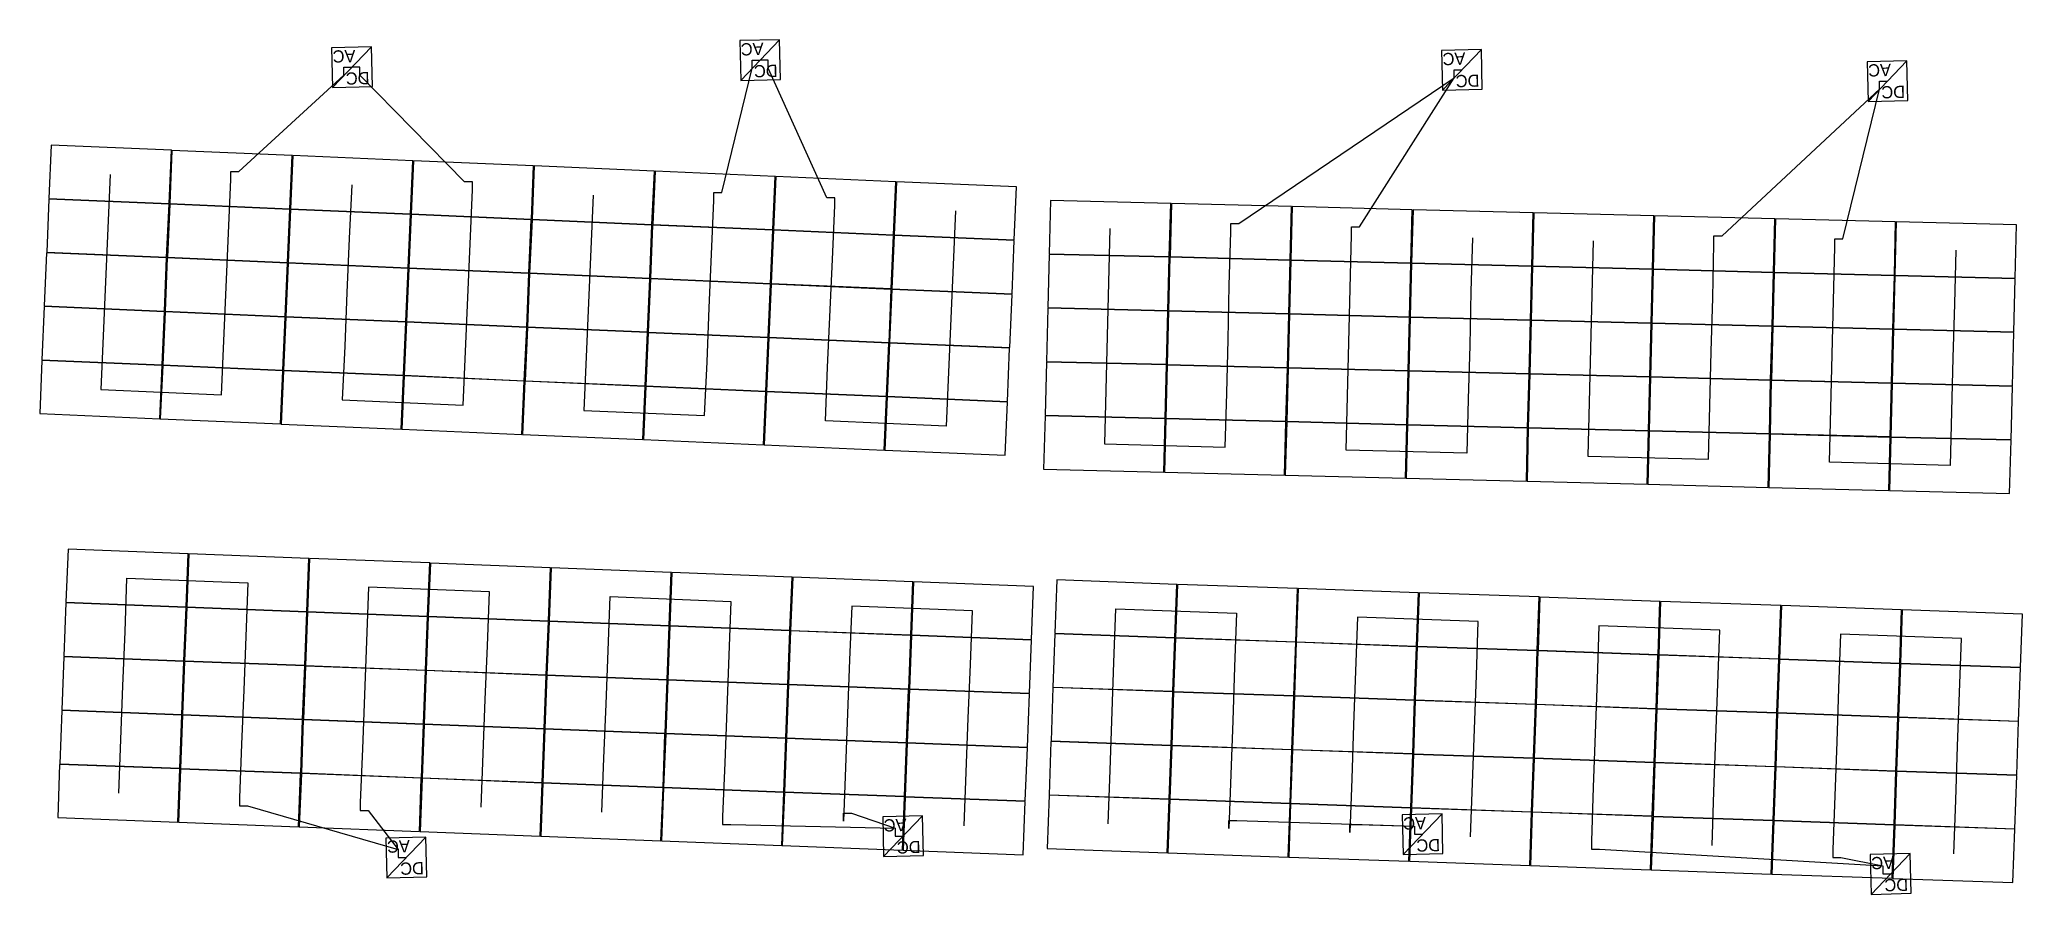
# Model space of a CAD drawing. Header units: feet. Extents: x -703 to -581, y 84 to 137.
import ezdxf

# ---------------------------------------------------------------- set-up
doc = ezdxf.new("R2010")
doc.units = ezdxf.units.FT
for name, color, linetype in [('Connections', 7, 'CONTINUOUS'), ('Inverters', 7, 'CONTINUOUS'), ('Modules', 7, 'CONTINUOUS'), ('Strings', 7, 'CONTINUOUS')]:
    doc.layers.add(name, color=color, linetype=linetype)

msp = doc.modelspace()

# ---------------------------------------------------------------- linework, layer by layer
at = {"layer": 'Connections', "color": 91}
for p, q in [((-691.05, 128.99), (-684.56, 134.95)), ((-684.56, 134.95), (-684.56, 135.44)), ((-684.56, 135.44), (-684.06, 135.44)), ((-683.57, 135.44), (-684.06, 135.44)), ((-683.57, 134.95), (-683.57, 135.44)), ((-677.11, 128.35), (-683.57, 134.95)), ((-661.21, 127.7), (-659.34, 135.39)), ((-659.34, 135.39), (-659.34, 135.88)), ((-659.34, 135.88), (-658.85, 135.88)), ((-658.36, 135.88), (-658.85, 135.88)), ((-658.36, 135.39), (-658.36, 135.88)), ((-654.74, 127.38), (-658.36, 135.39)), ((-629.29, 125.78), (-615.99, 134.79)), ((-621.83, 125.59), (-615.99, 134.79)), ((-615.99, 134.79), (-615.99, 135.28)), ((-615.99, 135.28), (-615.5, 135.28)), ((-615.99, 134.79), (-615.99, 135.28)), ((-615.99, 135.28), (-615.5, 135.28)), ((-599.43, 125.02), (-589.7, 134.09)), ((-591.97, 124.83), (-589.7, 134.09)), ((-589.7, 134.09), (-589.7, 134.58)), ((-589.7, 134.58), (-589.21, 134.58)), ((-589.7, 134.09), (-589.7, 134.58)), ((-589.7, 134.58), (-589.21, 134.58)), ((-691.54, 128.5), (-691.54, 128.99)), ((-691.54, 128.99), (-691.05, 128.99)), ((-676.62, 128.35), (-677.11, 128.35)), ((-676.62, 127.86), (-676.62, 128.35)), ((-661.7, 127.21), (-661.7, 127.7)), ((-661.7, 127.7), (-661.21, 127.7)), ((-654.24, 127.38), (-654.74, 127.38)), ((-654.24, 126.89), (-654.24, 127.38)), ((-629.78, 125.28), (-629.78, 125.78)), ((-629.78, 125.78), (-629.29, 125.78)), ((-622.32, 125.09), (-622.32, 125.59)), ((-622.32, 125.59), (-621.83, 125.59)), ((-599.93, 124.53), (-599.93, 125.02)), ((-599.93, 125.02), (-599.43, 125.02)), ((-592.46, 124.34), (-592.46, 124.83)), ((-592.46, 124.83), (-591.97, 124.83)), ((-691.01, 90.31), (-691.01, 89.82)), ((-691.01, 89.82), (-690.52, 89.82)), ((-690.52, 89.82), (-681.2, 87.13)), ((-683.55, 90.02), (-683.55, 89.53)), ((-683.55, 89.53), (-683.06, 89.53)), ((-683.06, 89.53), (-681.2, 87.13)), ((-661.17, 89.16), (-661.17, 88.66)), ((-661.17, 88.66), (-660.67, 88.66)), ((-660.67, 88.66), (-650.51, 88.44)), ((-653.71, 88.87), (-653.71, 89.36)), ((-653.71, 89.36), (-653.21, 89.36)), ((-653.21, 89.36), (-650.51, 88.44)), ((-650.51, 88.44), (-650.51, 87.95)), ((-650.51, 88.44), (-650.51, 87.95)), ((-629.89, 88.43), (-629.89, 88.92)), ((-629.89, 88.92), (-629.4, 88.92)), ((-629.4, 88.92), (-618.42, 88.56)), ((-622.43, 88.17), (-622.43, 88.66)), ((-622.43, 88.66), (-621.94, 88.66)), ((-621.94, 88.66), (-618.42, 88.56)), ((-618.42, 88.56), (-618.42, 88.07)), ((-618.42, 88.56), (-618.42, 88.07)), ((-681.2, 87.13), (-681.2, 86.63)), ((-681.2, 87.13), (-681.2, 86.63)), ((-650.51, 87.95), (-650.02, 87.95)), ((-650.51, 87.95), (-650.02, 87.95)), ((-618.42, 88.07), (-617.93, 88.07)), ((-618.42, 88.07), (-617.93, 88.07)), ((-607.5, 87.64), (-607.5, 87.15)), ((-607.5, 87.15), (-607.01, 87.15)), ((-607.01, 87.15), (-589.51, 86.11)), ((-592.58, 87.12), (-592.58, 86.63)), ((-681.2, 86.63), (-680.7, 86.63)), ((-681.2, 86.63), (-680.7, 86.63)), ((-592.58, 86.63), (-592.09, 86.63)), ((-592.09, 86.63), (-589.51, 86.11)), ((-589.51, 86.11), (-589.51, 85.62)), ((-589.51, 86.11), (-589.51, 85.62)), ((-589.51, 85.62), (-589.02, 85.62)), ((-589.51, 85.62), (-589.02, 85.62))]:
    msp.add_line(p, q, dxfattribs=at)
at = {"layer": 'Inverters'}
for p, q in [((-682.86, 136.7), (-685.32, 136.64)), ((-685.32, 136.64), (-685.26, 134.18)), ((-682.86, 136.7), (-685.26, 134.18)), ((-682.8, 134.24), (-682.86, 136.7)), ((-657.65, 137.14), (-660.11, 137.08)), ((-660.11, 137.08), (-660.05, 134.62)), ((-657.65, 137.14), (-660.05, 134.62)), ((-657.59, 134.68), (-657.65, 137.14)), ((-614.3, 136.54), (-616.76, 136.48)), ((-616.76, 136.48), (-616.7, 134.02)), ((-614.3, 136.54), (-616.7, 134.02)), ((-614.24, 134.08), (-614.3, 136.54)), ((-588.01, 135.84), (-590.47, 135.78)), ((-590.47, 135.78), (-590.41, 133.32)), ((-588.01, 135.84), (-590.41, 133.32)), ((-587.95, 133.38), (-588.01, 135.84)), ((-685.26, 134.18), (-682.8, 134.24)), ((-660.05, 134.62), (-657.59, 134.68)), ((-616.7, 134.02), (-614.24, 134.08)), ((-590.41, 133.32), (-587.95, 133.38)), ((-648.82, 89.21), (-651.28, 89.15)), ((-651.28, 89.15), (-651.22, 86.69)), ((-648.82, 89.21), (-651.22, 86.69)), ((-648.76, 86.75), (-648.82, 89.21)), ((-616.73, 89.33), (-619.19, 89.27)), ((-619.19, 89.27), (-619.13, 86.81)), ((-616.73, 89.33), (-619.13, 86.81)), ((-616.67, 86.87), (-616.73, 89.33)), ((-679.51, 87.89), (-681.97, 87.83)), ((-681.97, 87.83), (-681.9, 85.37)), ((-679.51, 87.89), (-681.9, 85.37)), ((-679.44, 85.43), (-679.51, 87.89)), ((-651.22, 86.69), (-648.76, 86.75)), ((-619.13, 86.81), (-616.67, 86.87)), ((-587.82, 86.88), (-590.28, 86.81)), ((-590.28, 86.81), (-590.22, 84.35)), ((-587.82, 86.88), (-590.22, 84.35)), ((-587.76, 84.42), (-587.82, 86.88)), ((-681.9, 85.37), (-679.44, 85.43)), ((-590.22, 84.35), (-587.76, 84.42))]:
    msp.add_line(p, q, dxfattribs=at)
at = {"layer": 'Modules', "color": 254}
for p, q in [((-702.64, 130.63), (-702.78, 127.34)), ((-695.22, 130.31), (-702.64, 130.63)), ((-695.36, 127.02), (-695.22, 130.31)), ((-695.18, 130.3), (-695.32, 127.02)), ((-687.76, 129.98), (-695.18, 130.3)), ((-687.9, 126.7), (-687.76, 129.98)), ((-687.72, 129.98), (-687.86, 126.7)), ((-680.3, 129.66), (-687.72, 129.98)), ((-680.44, 126.38), (-680.3, 129.66)), ((-680.26, 129.66), (-680.4, 126.38)), ((-672.84, 129.34), (-680.26, 129.66)), ((-672.98, 126.06), (-672.84, 129.34)), ((-672.8, 129.34), (-672.94, 126.05)), ((-665.38, 129.02), (-672.8, 129.34)), ((-665.53, 125.73), (-665.38, 129.02)), ((-665.34, 129.01), (-665.48, 125.73)), ((-657.92, 128.69), (-665.34, 129.01)), ((-658.07, 125.41), (-657.92, 128.69)), ((-657.88, 128.69), (-658.02, 125.41)), ((-650.47, 128.37), (-657.88, 128.69)), ((-650.61, 125.09), (-650.47, 128.37)), ((-650.42, 128.37), (-650.57, 125.09)), ((-643.01, 128.05), (-650.42, 128.37)), ((-643.15, 124.77), (-643.01, 128.05)), ((-702.78, 127.3), (-702.92, 124.02)), ((-702.78, 127.34), (-695.36, 127.02)), ((-695.36, 126.98), (-702.78, 127.3)), ((-695.51, 123.7), (-695.36, 126.98)), ((-695.32, 126.98), (-695.46, 123.7)), ((-695.32, 127.02), (-687.9, 126.7)), ((-687.9, 126.66), (-695.32, 126.98)), ((-688.05, 123.38), (-687.9, 126.66)), ((-687.86, 126.66), (-688.01, 123.37)), ((-687.86, 126.7), (-680.44, 126.38)), ((-680.45, 126.34), (-687.86, 126.66)), ((-680.59, 123.05), (-680.45, 126.34)), ((-680.4, 126.34), (-680.55, 123.05)), ((-680.4, 126.38), (-672.98, 126.06)), ((-672.99, 126.01), (-680.4, 126.34)), ((-640.92, 127.21), (-641, 123.92)), ((-633.49, 127.02), (-640.92, 127.21)), ((-633.58, 123.74), (-633.49, 127.02)), ((-633.45, 127.02), (-633.53, 123.74)), ((-626.03, 126.83), (-633.45, 127.02)), ((-626.11, 123.55), (-626.03, 126.83)), ((-625.99, 126.83), (-626.07, 123.55)), ((-618.57, 126.64), (-625.99, 126.83)), ((-618.65, 123.36), (-618.57, 126.64)), ((-618.52, 126.64), (-618.61, 123.36)), ((-611.1, 126.45), (-618.52, 126.64)), ((-611.18, 123.17), (-611.1, 126.45)), ((-611.06, 126.45), (-611.14, 123.17)), ((-603.64, 126.27), (-611.06, 126.45)), ((-603.72, 122.98), (-603.64, 126.27)), ((-603.6, 126.26), (-603.68, 122.98)), ((-596.17, 126.08), (-603.6, 126.26)), ((-673.13, 122.73), (-672.99, 126.01)), ((-672.94, 126.01), (-673.09, 122.73)), ((-672.94, 126.05), (-665.53, 125.73)), ((-665.53, 125.69), (-672.94, 126.01)), ((-665.67, 122.41), (-665.53, 125.69)), ((-665.49, 125.69), (-665.63, 122.41)), ((-658.07, 125.37), (-665.49, 125.69)), ((-665.48, 125.73), (-658.07, 125.41)), ((-658.21, 122.09), (-658.07, 125.37)), ((-658.03, 125.37), (-658.17, 122.09)), ((-650.61, 125.05), (-658.03, 125.37)), ((-658.02, 125.41), (-650.61, 125.09)), ((-650.75, 121.77), (-650.61, 125.05)), ((-650.57, 125.05), (-650.71, 121.76)), ((-650.57, 125.09), (-643.15, 124.77)), ((-643.15, 124.73), (-650.57, 125.05)), ((-596.26, 122.79), (-596.17, 126.08)), ((-596.13, 126.07), (-596.22, 122.79)), ((-588.71, 125.89), (-596.13, 126.07)), ((-588.79, 122.6), (-588.71, 125.89)), ((-588.67, 125.89), (-588.75, 122.6)), ((-581.25, 125.7), (-588.67, 125.89)), ((-581.33, 122.41), (-581.25, 125.7)), ((-702.93, 123.98), (-703.07, 120.7)), ((-695.51, 123.66), (-702.93, 123.98)), ((-702.92, 124.02), (-695.51, 123.7)), ((-695.46, 123.7), (-688.05, 123.38)), ((-643.29, 121.44), (-643.15, 124.73)), ((-641, 123.88), (-641.08, 120.6)), ((-641, 123.92), (-633.58, 123.74)), ((-633.58, 123.7), (-641, 123.88)), ((-633.66, 120.41), (-633.58, 123.7)), ((-633.53, 123.74), (-626.11, 123.55)), ((-695.65, 120.37), (-695.51, 123.66)), ((-695.47, 123.66), (-695.61, 120.37)), ((-688.05, 123.34), (-695.47, 123.66)), ((-688.19, 120.05), (-688.05, 123.34)), ((-688.01, 123.33), (-688.15, 120.05)), ((-688.01, 123.37), (-680.59, 123.05)), ((-680.59, 123.01), (-688.01, 123.33)), ((-680.73, 119.73), (-680.59, 123.01)), ((-680.55, 123.01), (-680.69, 119.73)), ((-680.55, 123.05), (-673.13, 122.73)), ((-673.13, 122.69), (-680.55, 123.01)), ((-673.27, 119.41), (-673.13, 122.69)), ((-673.09, 122.69), (-673.23, 119.41)), ((-673.09, 122.73), (-665.67, 122.41)), ((-665.67, 122.37), (-673.09, 122.69)), ((-633.54, 123.7), (-633.62, 120.41)), ((-626.11, 123.51), (-633.54, 123.7)), ((-626.2, 120.22), (-626.11, 123.51)), ((-626.07, 123.51), (-626.16, 120.22)), ((-626.07, 123.55), (-618.65, 123.36)), ((-618.65, 123.32), (-626.07, 123.51)), ((-618.73, 120.03), (-618.65, 123.32)), ((-618.61, 123.32), (-618.69, 120.03)), ((-618.61, 123.36), (-611.18, 123.17)), ((-611.19, 123.13), (-618.61, 123.32)), ((-611.27, 119.84), (-611.19, 123.13)), ((-611.14, 123.13), (-611.23, 119.84)), ((-611.14, 123.17), (-603.72, 122.98)), ((-603.72, 122.94), (-611.14, 123.13)), ((-603.81, 119.65), (-603.72, 122.94)), ((-603.68, 122.94), (-603.76, 119.65)), ((-603.68, 122.98), (-596.26, 122.79)), ((-596.26, 122.75), (-603.68, 122.94)), ((-596.34, 119.47), (-596.26, 122.75)), ((-596.22, 122.75), (-596.3, 119.46)), ((-596.22, 122.79), (-588.79, 122.6)), ((-588.79, 122.56), (-596.22, 122.75)), ((-588.88, 119.28), (-588.79, 122.56)), ((-588.75, 122.56), (-588.84, 119.28)), ((-588.75, 122.6), (-581.33, 122.41)), ((-581.33, 122.37), (-588.75, 122.56)), ((-665.81, 119.09), (-665.67, 122.37)), ((-665.63, 122.37), (-665.77, 119.08)), ((-665.63, 122.41), (-658.21, 122.09)), ((-658.21, 122.05), (-665.63, 122.37)), ((-658.35, 118.76), (-658.21, 122.05)), ((-658.17, 122.05), (-658.31, 118.76)), ((-658.17, 122.09), (-650.75, 121.77)), ((-650.75, 121.72), (-658.17, 122.05)), ((-650.89, 118.44), (-650.75, 121.72)), ((-650.71, 121.72), (-650.85, 118.44)), ((-650.71, 121.76), (-643.29, 121.44)), ((-643.29, 121.4), (-650.71, 121.72)), ((-643.43, 118.12), (-643.29, 121.4)), ((-581.41, 119.09), (-581.33, 122.37)), ((-703.07, 120.66), (-703.21, 117.37)), ((-703.07, 120.7), (-695.65, 120.37)), ((-695.65, 120.33), (-703.07, 120.66)), ((-695.79, 117.05), (-695.65, 120.33)), ((-695.61, 120.33), (-695.75, 117.05)), ((-695.61, 120.37), (-688.19, 120.05)), ((-688.19, 120.01), (-695.61, 120.33)), ((-688.15, 120.05), (-680.73, 119.73)), ((-641.08, 120.56), (-641.17, 117.27)), ((-641.08, 120.6), (-633.66, 120.41)), ((-633.66, 120.37), (-641.08, 120.56)), ((-633.74, 117.09), (-633.66, 120.37)), ((-633.62, 120.37), (-633.7, 117.08)), ((-633.62, 120.41), (-626.2, 120.22)), ((-626.2, 120.18), (-633.62, 120.37)), ((-626.28, 116.9), (-626.2, 120.18)), ((-626.16, 120.18), (-626.24, 116.9)), ((-626.16, 120.22), (-618.73, 120.03)), ((-618.73, 119.99), (-626.16, 120.18)), ((-618.69, 120.03), (-611.27, 119.84)), ((-688.33, 116.73), (-688.19, 120.01)), ((-688.15, 120.01), (-688.29, 116.73)), ((-680.73, 119.69), (-688.15, 120.01)), ((-680.87, 116.41), (-680.73, 119.69)), ((-680.69, 119.69), (-680.83, 116.41)), ((-680.69, 119.73), (-673.27, 119.41)), ((-673.27, 119.37), (-680.69, 119.69)), ((-673.42, 116.08), (-673.27, 119.37)), ((-673.23, 119.37), (-673.37, 116.08)), ((-673.23, 119.41), (-665.81, 119.09)), ((-665.81, 119.05), (-673.23, 119.37)), ((-665.96, 115.76), (-665.81, 119.05)), ((-665.77, 119.04), (-665.91, 115.76)), ((-665.77, 119.08), (-658.35, 118.76)), ((-658.36, 118.72), (-665.77, 119.04)), ((-618.82, 116.71), (-618.73, 119.99)), ((-618.69, 119.99), (-618.78, 116.71)), ((-611.27, 119.8), (-618.69, 119.99)), ((-611.35, 116.52), (-611.27, 119.8)), ((-611.23, 119.8), (-611.31, 116.52)), ((-611.23, 119.84), (-603.81, 119.65)), ((-603.81, 119.61), (-611.23, 119.8)), ((-603.89, 116.33), (-603.81, 119.61)), ((-603.76, 119.61), (-603.85, 116.33)), ((-603.76, 119.65), (-596.34, 119.47)), ((-596.34, 119.43), (-603.76, 119.61)), ((-596.43, 116.14), (-596.34, 119.43)), ((-596.3, 119.42), (-596.38, 116.14)), ((-596.3, 119.46), (-588.88, 119.28)), ((-588.88, 119.24), (-596.3, 119.42)), ((-588.96, 115.95), (-588.88, 119.24)), ((-588.84, 119.23), (-588.92, 115.95)), ((-588.84, 119.28), (-581.41, 119.09)), ((-581.41, 119.05), (-588.84, 119.23)), ((-581.5, 115.76), (-581.41, 119.05)), ((-658.5, 115.44), (-658.36, 118.72)), ((-658.31, 118.72), (-658.46, 115.44)), ((-658.31, 118.76), (-650.89, 118.44)), ((-650.9, 118.4), (-658.31, 118.72)), ((-651.04, 115.12), (-650.9, 118.4)), ((-650.85, 118.4), (-651, 115.12)), ((-650.85, 118.44), (-643.43, 118.12)), ((-643.44, 118.08), (-650.85, 118.4)), ((-643.58, 114.8), (-643.44, 118.08)), ((-703.21, 117.33), (-703.35, 114.05)), ((-703.21, 117.37), (-695.79, 117.05)), ((-695.79, 117.01), (-703.21, 117.33)), ((-695.94, 113.73), (-695.79, 117.01)), ((-695.75, 117.01), (-695.9, 113.73)), ((-695.75, 117.05), (-688.33, 116.73)), ((-688.34, 116.69), (-695.75, 117.01)), ((-688.48, 113.41), (-688.34, 116.69)), ((-688.29, 116.69), (-688.44, 113.4)), ((-688.29, 116.73), (-680.87, 116.41)), ((-680.88, 116.37), (-688.29, 116.69)), ((-681.02, 113.08), (-680.88, 116.37)), ((-680.83, 116.37), (-680.98, 113.08)), ((-680.83, 116.41), (-673.42, 116.08)), ((-673.42, 116.04), (-680.83, 116.37)), ((-641.17, 117.23), (-641.25, 113.95)), ((-641.17, 117.27), (-633.74, 117.09)), ((-633.75, 117.05), (-641.17, 117.23)), ((-633.83, 113.76), (-633.75, 117.05)), ((-633.7, 117.04), (-633.79, 113.76)), ((-633.7, 117.08), (-626.28, 116.9)), ((-626.28, 116.86), (-633.7, 117.04)), ((-626.37, 113.57), (-626.28, 116.86)), ((-626.24, 116.85), (-626.32, 113.57)), ((-626.24, 116.9), (-618.82, 116.71)), ((-618.82, 116.67), (-626.24, 116.85)), ((-618.9, 113.38), (-618.82, 116.67)), ((-618.78, 116.67), (-618.86, 113.38)), ((-618.78, 116.71), (-611.35, 116.52)), ((-611.35, 116.48), (-618.78, 116.67)), ((-611.44, 113.19), (-611.35, 116.48)), ((-611.31, 116.48), (-611.4, 113.19)), ((-611.31, 116.52), (-603.89, 116.33)), ((-603.89, 116.29), (-611.31, 116.48)), ((-673.56, 112.76), (-673.42, 116.04)), ((-673.38, 116.04), (-673.52, 112.76)), ((-665.96, 115.72), (-673.38, 116.04)), ((-673.37, 116.08), (-665.96, 115.76)), ((-666.1, 112.44), (-665.96, 115.72)), ((-665.92, 115.72), (-666.06, 112.44)), ((-658.5, 115.4), (-665.92, 115.72)), ((-665.91, 115.76), (-658.5, 115.44)), ((-658.64, 112.12), (-658.5, 115.4)), ((-658.46, 115.4), (-658.6, 112.12)), ((-658.46, 115.44), (-651.04, 115.12)), ((-651.04, 115.08), (-658.46, 115.4)), ((-603.97, 113), (-603.89, 116.29)), ((-603.85, 116.29), (-603.93, 113)), ((-603.85, 116.33), (-596.43, 116.14)), ((-596.43, 116.1), (-603.85, 116.29)), ((-596.51, 112.81), (-596.43, 116.1)), ((-596.39, 116.1), (-596.47, 112.81)), ((-588.96, 115.91), (-596.39, 116.1)), ((-596.38, 116.14), (-588.96, 115.95)), ((-589.05, 112.63), (-588.96, 115.91)), ((-588.92, 115.91), (-589, 112.62)), ((-588.92, 115.95), (-581.5, 115.76)), ((-581.5, 115.72), (-588.92, 115.91)), ((-581.58, 112.44), (-581.5, 115.72)), ((-703.35, 114.05), (-695.94, 113.73)), ((-651.18, 111.79), (-651.04, 115.08)), ((-651, 115.08), (-651.14, 111.79)), ((-651, 115.12), (-643.58, 114.8)), ((-643.58, 114.76), (-651, 115.08)), ((-643.72, 111.47), (-643.58, 114.76)), ((-641.25, 113.91), (-641.34, 110.62)), ((-641.25, 113.95), (-633.83, 113.76)), ((-633.83, 113.72), (-641.25, 113.91)), ((-695.9, 113.73), (-688.48, 113.41)), ((-688.44, 113.4), (-681.02, 113.08)), ((-680.98, 113.08), (-673.56, 112.76)), ((-673.52, 112.76), (-666.1, 112.44)), ((-633.91, 110.43), (-633.83, 113.72)), ((-633.79, 113.72), (-633.87, 110.43)), ((-633.79, 113.76), (-626.37, 113.57)), ((-626.37, 113.53), (-633.79, 113.72)), ((-626.45, 110.25), (-626.37, 113.53)), ((-626.32, 113.53), (-626.41, 110.24)), ((-626.32, 113.57), (-618.9, 113.38)), ((-618.9, 113.34), (-626.32, 113.53)), ((-618.99, 110.06), (-618.9, 113.34)), ((-618.86, 113.34), (-618.94, 110.06)), ((-618.86, 113.38), (-611.44, 113.19)), ((-611.44, 113.15), (-618.86, 113.34)), ((-611.52, 109.87), (-611.44, 113.15)), ((-611.4, 113.15), (-611.48, 109.87)), ((-611.4, 113.19), (-603.97, 113)), ((-603.97, 112.96), (-611.4, 113.15)), ((-604.06, 109.68), (-603.97, 112.96)), ((-603.93, 112.96), (-604.02, 109.68)), ((-603.93, 113), (-596.51, 112.81)), ((-596.51, 112.77), (-603.93, 112.96)), ((-596.59, 109.49), (-596.51, 112.77)), ((-596.47, 112.77), (-596.55, 109.49)), ((-596.47, 112.81), (-589.05, 112.63)), ((-589.05, 112.58), (-596.47, 112.77)), ((-666.06, 112.44), (-658.64, 112.12)), ((-658.6, 112.12), (-651.18, 111.79)), ((-651.14, 111.79), (-643.72, 111.47)), ((-589.13, 109.3), (-589.05, 112.58)), ((-589.01, 112.58), (-589.09, 109.3)), ((-581.58, 112.4), (-589.01, 112.58)), ((-589, 112.62), (-581.58, 112.44)), ((-581.67, 109.11), (-581.58, 112.4)), ((-641.34, 110.62), (-633.91, 110.43)), ((-633.87, 110.43), (-626.45, 110.25)), ((-626.41, 110.24), (-618.99, 110.06)), ((-618.94, 110.06), (-611.52, 109.87)), ((-611.48, 109.87), (-604.06, 109.68)), ((-604.02, 109.68), (-596.59, 109.49)), ((-596.55, 109.49), (-589.13, 109.3)), ((-589.09, 109.3), (-581.67, 109.11)), ((-701.6, 105.68), (-701.73, 102.39)), ((-694.18, 105.39), (-701.6, 105.68)), ((-694.31, 102.11), (-694.18, 105.39)), ((-694.14, 105.39), (-694.27, 102.11)), ((-686.72, 105.1), (-694.14, 105.39)), ((-686.85, 101.82), (-686.72, 105.1)), ((-686.68, 105.1), (-686.81, 101.82)), ((-679.26, 104.82), (-686.68, 105.1)), ((-679.39, 101.53), (-679.26, 104.82)), ((-679.22, 104.81), (-679.35, 101.53)), ((-671.8, 104.53), (-679.22, 104.81)), ((-671.93, 101.24), (-671.8, 104.53)), ((-671.76, 104.53), (-671.89, 101.24)), ((-664.34, 104.24), (-671.76, 104.53)), ((-664.47, 100.95), (-664.34, 104.24)), ((-664.3, 104.24), (-664.43, 100.95)), ((-656.88, 103.95), (-664.3, 104.24)), ((-657.01, 100.67), (-656.88, 103.95)), ((-656.84, 103.95), (-656.97, 100.66)), ((-649.42, 103.66), (-656.84, 103.95)), ((-649.55, 100.38), (-649.42, 103.66)), ((-649.38, 103.66), (-649.5, 100.38)), ((-641.96, 103.37), (-649.38, 103.66)), ((-642.09, 100.09), (-641.96, 103.37)), ((-640.53, 103.77), (-640.65, 100.48)), ((-633.11, 103.5), (-640.53, 103.77)), ((-633.23, 100.22), (-633.11, 103.5)), ((-633.07, 103.5), (-633.19, 100.22)), ((-625.65, 103.24), (-633.07, 103.5)), ((-625.77, 99.96), (-625.65, 103.24)), ((-625.61, 103.24), (-625.73, 99.96)), ((-618.19, 102.98), (-625.61, 103.24)), ((-618.31, 99.69), (-618.19, 102.98)), ((-618.15, 102.98), (-618.27, 99.69)), ((-610.73, 102.72), (-618.15, 102.98)), ((-701.73, 102.35), (-701.86, 99.07)), ((-701.73, 102.39), (-694.31, 102.11)), ((-694.31, 102.07), (-701.73, 102.35)), ((-694.44, 98.78), (-694.31, 102.07)), ((-694.27, 102.07), (-694.4, 98.78)), ((-694.27, 102.11), (-686.85, 101.82)), ((-686.85, 101.78), (-694.27, 102.07)), ((-686.98, 98.5), (-686.85, 101.78)), ((-686.81, 101.78), (-686.94, 98.49)), ((-686.81, 101.82), (-679.39, 101.53)), ((-679.39, 101.49), (-686.81, 101.78)), ((-610.85, 99.43), (-610.73, 102.72)), ((-610.69, 102.71), (-610.8, 99.43)), ((-603.27, 102.45), (-610.69, 102.71)), ((-603.38, 99.17), (-603.27, 102.45)), ((-603.23, 102.45), (-603.34, 99.17)), ((-595.81, 102.19), (-603.23, 102.45)), ((-595.92, 98.91), (-595.81, 102.19)), ((-595.76, 102.19), (-595.88, 98.9)), ((-588.34, 101.93), (-595.76, 102.19)), ((-588.46, 98.64), (-588.34, 101.93)), ((-588.3, 101.93), (-588.42, 98.64)), ((-580.88, 101.66), (-588.3, 101.93)), ((-581, 98.38), (-580.88, 101.66)), ((-679.52, 98.21), (-679.39, 101.49)), ((-679.35, 101.49), (-679.48, 98.21)), ((-679.35, 101.53), (-671.93, 101.24)), ((-671.93, 101.2), (-679.35, 101.49)), ((-672.06, 97.92), (-671.93, 101.2)), ((-671.89, 101.2), (-672.02, 97.92)), ((-671.89, 101.24), (-664.47, 100.95)), ((-664.47, 100.91), (-671.89, 101.2)), ((-664.6, 97.63), (-664.47, 100.91)), ((-664.43, 100.91), (-664.55, 97.63)), ((-664.43, 100.95), (-657.01, 100.67)), ((-657.01, 100.63), (-664.43, 100.91)), ((-657.14, 97.34), (-657.01, 100.63)), ((-656.97, 100.62), (-657.09, 97.34)), ((-656.97, 100.66), (-649.55, 100.38)), ((-649.55, 100.34), (-656.97, 100.62)), ((-640.65, 100.44), (-640.77, 97.16)), ((-640.65, 100.48), (-633.23, 100.22)), ((-633.23, 100.18), (-640.65, 100.44)), ((-649.67, 97.05), (-649.55, 100.34)), ((-649.51, 100.34), (-649.63, 97.05)), ((-642.09, 100.05), (-649.51, 100.34)), ((-649.5, 100.38), (-642.09, 100.09)), ((-642.21, 96.77), (-642.09, 100.05)), ((-633.35, 96.9), (-633.23, 100.18)), ((-633.19, 100.18), (-633.31, 96.89)), ((-633.19, 100.22), (-625.77, 99.96)), ((-625.77, 99.92), (-633.19, 100.18)), ((-625.89, 96.63), (-625.77, 99.92)), ((-625.73, 99.92), (-625.84, 96.63)), ((-625.73, 99.96), (-618.31, 99.69)), ((-618.31, 99.65), (-625.73, 99.92)), ((-618.42, 96.37), (-618.31, 99.65)), ((-618.27, 99.65), (-618.38, 96.37)), ((-618.27, 99.69), (-610.85, 99.43)), ((-610.85, 99.39), (-618.27, 99.65)), ((-610.96, 96.11), (-610.85, 99.39)), ((-610.81, 99.39), (-610.92, 96.11)), ((-603.39, 99.13), (-610.81, 99.39)), ((-610.8, 99.43), (-603.38, 99.17)), ((-701.86, 99.03), (-701.99, 95.75)), ((-701.86, 99.07), (-694.44, 98.78)), ((-694.44, 98.74), (-701.86, 99.03)), ((-694.57, 95.46), (-694.44, 98.74)), ((-694.4, 98.74), (-694.53, 95.46)), ((-694.4, 98.78), (-686.98, 98.5)), ((-686.98, 98.46), (-694.4, 98.74)), ((-687.11, 95.17), (-686.98, 98.46)), ((-686.94, 98.45), (-687.06, 95.17)), ((-686.94, 98.49), (-679.52, 98.21)), ((-679.52, 98.17), (-686.94, 98.45)), ((-679.65, 94.88), (-679.52, 98.17)), ((-679.48, 98.17), (-679.6, 94.88)), ((-679.48, 98.21), (-672.06, 97.92)), ((-672.06, 97.88), (-679.48, 98.17)), ((-603.5, 95.84), (-603.39, 99.13)), ((-603.34, 99.13), (-603.46, 95.84)), ((-603.34, 99.17), (-595.92, 98.91)), ((-595.92, 98.87), (-603.34, 99.13)), ((-596.04, 95.58), (-595.92, 98.87)), ((-595.88, 98.86), (-596, 95.58)), ((-595.88, 98.9), (-588.46, 98.64)), ((-588.46, 98.6), (-595.88, 98.86)), ((-588.58, 95.32), (-588.46, 98.6)), ((-588.42, 98.6), (-588.54, 95.32)), ((-588.42, 98.64), (-581, 98.38)), ((-581, 98.34), (-588.42, 98.6)), ((-581.12, 95.06), (-581, 98.34)), ((-672.19, 94.59), (-672.06, 97.88)), ((-672.02, 97.88), (-672.14, 94.59)), ((-672.02, 97.92), (-664.6, 97.63)), ((-664.6, 97.59), (-672.02, 97.88)), ((-664.72, 94.31), (-664.6, 97.59)), ((-664.56, 97.59), (-664.68, 94.3)), ((-657.14, 97.3), (-664.56, 97.59)), ((-664.55, 97.63), (-657.14, 97.34)), ((-657.26, 94.02), (-657.14, 97.3)), ((-657.1, 97.3), (-657.22, 94.02)), ((-649.68, 97.01), (-657.1, 97.3)), ((-657.09, 97.34), (-649.67, 97.05)), ((-649.8, 93.73), (-649.68, 97.01)), ((-649.63, 97.01), (-649.76, 93.73)), ((-649.63, 97.05), (-642.21, 96.77)), ((-642.22, 96.73), (-649.63, 97.01)), ((-640.77, 97.12), (-640.88, 93.83)), ((-640.77, 97.16), (-633.35, 96.9)), ((-633.35, 96.86), (-640.77, 97.12)), ((-633.46, 93.57), (-633.35, 96.86)), ((-633.31, 96.85), (-633.42, 93.57)), ((-633.31, 96.89), (-625.89, 96.63)), ((-625.89, 96.59), (-633.31, 96.85)), ((-701.99, 95.71), (-702.11, 92.42)), ((-701.99, 95.75), (-694.57, 95.46)), ((-694.57, 95.42), (-701.99, 95.71)), ((-642.34, 93.44), (-642.22, 96.73)), ((-626, 93.31), (-625.89, 96.59)), ((-625.85, 96.59), (-625.96, 93.31)), ((-618.43, 96.33), (-625.85, 96.59)), ((-625.84, 96.63), (-618.42, 96.37)), ((-618.54, 93.05), (-618.43, 96.33)), ((-618.38, 96.33), (-618.5, 93.04)), ((-618.38, 96.37), (-610.96, 96.11)), ((-610.96, 96.07), (-618.38, 96.33)), ((-611.08, 92.78), (-610.96, 96.07)), ((-610.92, 96.07), (-611.04, 92.78)), ((-610.92, 96.11), (-603.5, 95.84)), ((-603.5, 95.8), (-610.92, 96.07)), ((-603.62, 92.52), (-603.5, 95.8)), ((-603.46, 95.8), (-603.58, 92.52)), ((-603.46, 95.84), (-596.04, 95.58)), ((-596.04, 95.54), (-603.46, 95.8)), ((-596.16, 92.26), (-596.04, 95.54)), ((-596, 95.54), (-596.11, 92.26)), ((-596, 95.58), (-588.58, 95.32)), ((-588.58, 95.28), (-596, 95.54)), ((-694.7, 92.14), (-694.57, 95.42)), ((-694.53, 95.42), (-694.65, 92.13)), ((-694.53, 95.46), (-687.11, 95.17)), ((-687.11, 95.13), (-694.53, 95.42)), ((-687.23, 91.85), (-687.11, 95.13)), ((-687.07, 95.13), (-687.19, 91.85)), ((-679.65, 94.84), (-687.07, 95.13)), ((-687.06, 95.17), (-679.65, 94.88)), ((-679.77, 91.56), (-679.65, 94.84)), ((-679.61, 94.84), (-679.73, 91.56)), ((-672.19, 94.55), (-679.61, 94.84)), ((-679.6, 94.88), (-672.19, 94.59)), ((-672.31, 91.27), (-672.19, 94.55)), ((-672.15, 94.55), (-672.27, 91.27)), ((-664.73, 94.27), (-672.15, 94.55)), ((-672.14, 94.59), (-664.72, 94.31)), ((-664.68, 94.3), (-657.26, 94.02)), ((-588.69, 91.99), (-588.58, 95.28)), ((-588.54, 95.28), (-588.65, 91.99)), ((-588.54, 95.32), (-581.12, 95.06)), ((-581.12, 95.02), (-588.54, 95.28)), ((-581.23, 91.73), (-581.12, 95.02)), ((-664.85, 90.98), (-664.73, 94.27)), ((-664.68, 94.26), (-664.81, 90.98)), ((-657.27, 93.98), (-664.68, 94.26)), ((-657.39, 90.69), (-657.27, 93.98)), ((-657.22, 93.98), (-657.35, 90.69)), ((-657.22, 94.02), (-649.8, 93.73)), ((-649.8, 93.69), (-657.22, 93.98)), ((-649.93, 90.41), (-649.8, 93.69)), ((-649.76, 93.69), (-649.89, 90.4)), ((-649.76, 93.73), (-642.34, 93.44)), ((-642.34, 93.4), (-649.76, 93.69)), ((-642.47, 90.12), (-642.34, 93.4)), ((-640.89, 93.79), (-641, 90.51)), ((-633.47, 93.53), (-640.89, 93.79)), ((-640.88, 93.83), (-633.46, 93.57)), ((-633.58, 90.25), (-633.47, 93.53)), ((-633.42, 93.53), (-633.54, 90.25)), ((-633.42, 93.57), (-626, 93.31)), ((-626, 93.27), (-633.42, 93.53)), ((-626.12, 89.98), (-626, 93.27)), ((-625.96, 93.27), (-626.08, 89.98)), ((-625.96, 93.31), (-618.54, 93.05)), ((-618.54, 93.01), (-625.96, 93.27)), ((-702.12, 92.38), (-702.24, 89.1)), ((-694.7, 92.1), (-702.12, 92.38)), ((-702.11, 92.42), (-694.7, 92.14)), ((-694.82, 88.81), (-694.7, 92.1)), ((-694.66, 92.09), (-694.78, 88.81)), ((-687.24, 91.81), (-694.66, 92.09)), ((-694.65, 92.13), (-687.23, 91.85)), ((-618.66, 89.72), (-618.54, 93.01)), ((-618.5, 93), (-618.62, 89.72)), ((-618.5, 93.04), (-611.08, 92.78)), ((-611.08, 92.74), (-618.5, 93)), ((-611.2, 89.46), (-611.08, 92.74)), ((-611.04, 92.74), (-611.16, 89.46)), ((-611.04, 92.78), (-603.62, 92.52)), ((-603.62, 92.48), (-611.04, 92.74)), ((-603.74, 89.2), (-603.62, 92.48)), ((-603.58, 92.48), (-603.69, 89.19)), ((-603.58, 92.52), (-596.16, 92.26)), ((-596.16, 92.22), (-603.58, 92.48)), ((-596.27, 88.93), (-596.16, 92.22)), ((-596.12, 92.22), (-596.23, 88.93)), ((-588.7, 91.95), (-596.12, 92.22)), ((-596.11, 92.26), (-588.69, 91.99)), ((-588.81, 88.67), (-588.7, 91.95)), ((-588.65, 91.95), (-588.77, 88.67)), ((-588.65, 91.99), (-581.23, 91.73)), ((-581.23, 91.69), (-588.65, 91.95)), ((-687.36, 88.52), (-687.24, 91.81)), ((-687.19, 91.81), (-687.32, 88.52)), ((-687.19, 91.85), (-679.77, 91.56)), ((-679.78, 91.52), (-687.19, 91.81)), ((-679.9, 88.23), (-679.78, 91.52)), ((-679.73, 91.52), (-679.86, 88.23)), ((-679.73, 91.56), (-672.31, 91.27)), ((-672.32, 91.23), (-679.73, 91.52)), ((-672.44, 87.95), (-672.32, 91.23)), ((-672.27, 91.23), (-672.4, 87.94)), ((-672.27, 91.27), (-664.85, 90.98)), ((-664.85, 90.94), (-672.27, 91.23)), ((-664.98, 87.66), (-664.85, 90.94)), ((-664.81, 90.94), (-664.94, 87.66)), ((-664.81, 90.98), (-657.39, 90.69)), ((-657.39, 90.65), (-664.81, 90.94)), ((-657.52, 87.37), (-657.39, 90.65)), ((-657.35, 90.65), (-657.48, 87.37)), ((-657.35, 90.69), (-649.93, 90.41)), ((-649.93, 90.37), (-657.35, 90.65)), ((-581.35, 88.41), (-581.23, 91.69)), ((-650.06, 87.08), (-649.93, 90.37)), ((-649.89, 90.36), (-650.02, 87.08)), ((-649.89, 90.4), (-642.47, 90.12)), ((-642.47, 90.08), (-649.89, 90.36)), ((-642.6, 86.79), (-642.47, 90.08)), ((-641, 90.47), (-641.12, 87.18)), ((-641, 90.51), (-633.58, 90.25)), ((-633.58, 90.21), (-641, 90.47)), ((-633.7, 86.92), (-633.58, 90.21)), ((-633.54, 90.21), (-633.66, 86.92)), ((-633.54, 90.25), (-626.12, 89.98)), ((-626.12, 89.94), (-633.54, 90.21)), ((-626.24, 86.66), (-626.12, 89.94)), ((-626.08, 89.94), (-626.2, 86.66)), ((-626.08, 89.98), (-618.66, 89.72)), ((-618.66, 89.68), (-626.08, 89.94)), ((-618.78, 86.4), (-618.66, 89.68)), ((-618.62, 89.68), (-618.73, 86.4)), ((-618.62, 89.72), (-611.2, 89.46)), ((-611.2, 89.42), (-618.62, 89.68)), ((-611.31, 86.13), (-611.2, 89.42)), ((-611.16, 89.42), (-611.27, 86.13)), ((-611.16, 89.46), (-603.74, 89.2)), ((-603.74, 89.16), (-611.16, 89.42)), ((-702.24, 89.1), (-694.82, 88.81)), ((-694.78, 88.81), (-687.36, 88.52)), ((-687.32, 88.52), (-679.9, 88.23)), ((-679.86, 88.23), (-672.44, 87.95)), ((-603.85, 85.87), (-603.74, 89.16)), ((-603.69, 89.15), (-603.81, 85.87)), ((-603.69, 89.19), (-596.27, 88.93)), ((-596.27, 88.89), (-603.69, 89.15)), ((-596.39, 85.61), (-596.27, 88.89)), ((-596.23, 88.89), (-596.35, 85.61)), ((-596.23, 88.93), (-588.81, 88.67)), ((-588.81, 88.63), (-596.23, 88.89)), ((-588.93, 85.35), (-588.81, 88.63)), ((-588.77, 88.63), (-588.89, 85.34)), ((-588.77, 88.67), (-581.35, 88.41)), ((-581.35, 88.37), (-588.77, 88.63)), ((-581.47, 85.08), (-581.35, 88.37)), ((-672.4, 87.94), (-664.98, 87.66)), ((-664.94, 87.66), (-657.52, 87.37)), ((-657.48, 87.37), (-650.06, 87.08)), ((-650.02, 87.08), (-642.6, 86.79)), ((-641.12, 87.18), (-633.7, 86.92)), ((-633.66, 86.92), (-626.24, 86.66)), ((-626.2, 86.66), (-618.78, 86.4)), ((-618.73, 86.4), (-611.31, 86.13)), ((-611.27, 86.13), (-603.85, 85.87)), ((-603.81, 85.87), (-596.39, 85.61)), ((-596.35, 85.61), (-588.93, 85.35)), ((-588.89, 85.34), (-581.47, 85.08))]:
    msp.add_line(p, q, dxfattribs=at)
at = {"layer": 'Strings', "color": 11}
for p, q in [((-699, 128.82), (-699.14, 125.5)), ((-691.68, 125.18), (-691.54, 128.5)), ((-684.08, 128.18), (-684.23, 124.86)), ((-676.77, 124.53), (-676.62, 127.86)), ((-669.16, 127.53), (-669.31, 124.21)), ((-661.85, 123.89), (-661.7, 127.21)), ((-654.39, 123.57), (-654.24, 126.89)), ((-646.79, 126.57), (-646.93, 123.24)), ((-699.14, 125.5), (-699.29, 122.18)), ((-691.83, 121.85), (-691.68, 125.18)), ((-637.25, 125.47), (-637.33, 122.15)), ((-629.87, 121.96), (-629.78, 125.28)), ((-622.4, 121.77), (-622.32, 125.09)), ((-684.23, 124.86), (-684.37, 121.53)), ((-676.91, 121.21), (-676.77, 124.53)), ((-669.31, 124.21), (-669.45, 120.89)), ((-661.99, 120.57), (-661.85, 123.89)), ((-614.85, 124.91), (-614.94, 121.58)), ((-607.39, 124.72), (-607.47, 121.39)), ((-600.01, 121.2), (-599.93, 124.53)), ((-592.55, 121.01), (-592.46, 124.34)), ((-585, 124.15), (-585.08, 120.82)), ((-654.68, 116.92), (-654.39, 123.57)), ((-646.93, 123.24), (-647.07, 119.92)), ((-699.29, 122.18), (-699.43, 118.85)), ((-691.97, 118.53), (-691.83, 121.85)), ((-684.37, 121.53), (-684.51, 118.21)), ((-637.33, 122.15), (-637.41, 118.82)), ((-629.95, 118.63), (-629.87, 121.96)), ((-622.49, 118.44), (-622.4, 121.77)), ((-614.94, 121.58), (-615.02, 118.25)), ((-607.47, 121.39), (-607.56, 118.07)), ((-677.05, 117.89), (-676.91, 121.21)), ((-669.45, 120.89), (-669.59, 117.56)), ((-662.13, 117.24), (-661.99, 120.57)), ((-600.1, 117.88), (-600.01, 121.2)), ((-592.63, 117.69), (-592.55, 121.01)), ((-585.08, 120.82), (-585.17, 117.5)), ((-699.43, 118.85), (-699.57, 115.53)), ((-647.07, 119.92), (-647.22, 116.6)), ((-637.41, 118.82), (-637.5, 115.5)), ((-692.12, 115.21), (-691.97, 118.53)), ((-684.51, 118.21), (-684.66, 114.89)), ((-677.2, 114.56), (-677.05, 117.89)), ((-630.03, 115.31), (-629.95, 118.63)), ((-622.57, 115.12), (-622.49, 118.44)), ((-615.02, 118.25), (-615.11, 114.93)), ((-607.56, 118.07), (-607.73, 111.41)), ((-600.18, 114.55), (-600.1, 117.88)), ((-592.72, 114.36), (-592.63, 117.69)), ((-669.59, 117.56), (-669.74, 114.24)), ((-662.28, 113.92), (-662.13, 117.24)), ((-654.82, 113.6), (-654.68, 116.92)), ((-647.22, 116.6), (-647.36, 113.27)), ((-585.17, 117.5), (-585.25, 114.17)), ((-699.57, 115.53), (-692.12, 115.21)), ((-637.5, 115.5), (-637.58, 112.17)), ((-630.12, 111.98), (-630.03, 115.31)), ((-684.66, 114.89), (-677.2, 114.56)), ((-669.74, 114.24), (-662.28, 113.92)), ((-622.66, 111.79), (-622.57, 115.12)), ((-615.11, 114.93), (-615.19, 111.6)), ((-600.26, 111.23), (-600.18, 114.55)), ((-592.8, 111.04), (-592.72, 114.36)), ((-585.25, 114.17), (-585.34, 110.85)), ((-647.36, 113.27), (-654.82, 113.6)), ((-637.58, 112.17), (-630.12, 111.98)), ((-615.19, 111.6), (-622.66, 111.79)), ((-607.73, 111.41), (-600.26, 111.23)), ((-585.34, 110.85), (-592.8, 111.04)), ((-698.08, 100.57), (-697.96, 103.89)), ((-697.96, 103.89), (-690.5, 103.6)), ((-690.5, 103.6), (-690.75, 96.96)), ((-683.04, 103.32), (-683.16, 99.99)), ((-675.57, 103.03), (-683.04, 103.32)), ((-675.7, 99.7), (-675.57, 103.03)), ((-668.24, 99.42), (-668.11, 102.74)), ((-668.11, 102.74), (-660.65, 102.45)), ((-660.65, 102.45), (-660.78, 99.13)), ((-653.19, 102.16), (-653.32, 98.84)), ((-645.73, 101.87), (-653.19, 102.16)), ((-645.86, 98.55), (-645.73, 101.87)), ((-637, 98.67), (-636.88, 101.99)), ((-636.88, 101.99), (-629.42, 101.73)), ((-629.42, 101.73), (-629.54, 98.41)), ((-698.21, 97.24), (-698.08, 100.57)), ((-621.96, 101.47), (-622.08, 98.14)), ((-614.5, 101.2), (-621.96, 101.47)), ((-614.61, 97.88), (-614.5, 101.2)), ((-607.04, 100.94), (-607.15, 97.62)), ((-599.57, 100.68), (-607.04, 100.94)), ((-599.69, 97.35), (-599.57, 100.68)), ((-683.16, 99.99), (-683.29, 96.67)), ((-675.83, 96.38), (-675.7, 99.7)), ((-668.37, 96.09), (-668.24, 99.42)), ((-592.11, 100.42), (-592.23, 97.09)), ((-584.65, 100.15), (-592.11, 100.42)), ((-584.77, 96.83), (-584.65, 100.15)), ((-660.78, 99.13), (-660.91, 95.8)), ((-653.32, 98.84), (-653.45, 95.52)), ((-645.99, 95.23), (-645.86, 98.55)), ((-637.23, 92.02), (-637, 98.67)), ((-629.54, 98.41), (-629.65, 95.08)), ((-622.08, 98.14), (-622.19, 94.82)), ((-698.47, 90.6), (-698.21, 97.24)), ((-690.75, 96.96), (-690.88, 93.63)), ((-614.73, 94.56), (-614.61, 97.88)), ((-607.15, 97.62), (-607.27, 94.29)), ((-599.81, 94.03), (-599.69, 97.35)), ((-592.23, 97.09), (-592.35, 93.77)), ((-584.89, 93.5), (-584.77, 96.83)), ((-683.29, 96.67), (-683.42, 93.34)), ((-675.96, 93.06), (-675.83, 96.38)), ((-668.5, 92.77), (-668.37, 96.09)), ((-660.91, 95.8), (-661.04, 92.48)), ((-653.45, 95.52), (-653.58, 92.19)), ((-646.12, 91.9), (-645.99, 95.23)), ((-629.65, 95.08), (-629.77, 91.76)), ((-622.19, 94.82), (-622.31, 91.49)), ((-614.85, 91.23), (-614.73, 94.56)), ((-690.88, 93.63), (-691.01, 90.31)), ((-683.42, 93.34), (-683.55, 90.02)), ((-607.27, 94.29), (-607.39, 90.97)), ((-599.93, 90.71), (-599.81, 94.03)), ((-592.35, 93.77), (-592.46, 90.44)), ((-585, 90.18), (-584.89, 93.5)), ((-676.09, 89.73), (-675.96, 93.06)), ((-668.63, 89.44), (-668.5, 92.77)), ((-661.04, 92.48), (-661.17, 89.16)), ((-653.58, 92.19), (-653.71, 88.87)), ((-646.25, 88.58), (-646.12, 91.9)), ((-637.35, 88.7), (-637.23, 92.02)), ((-629.77, 91.76), (-629.89, 88.43)), ((-622.31, 91.49), (-622.43, 88.17)), ((-614.97, 87.91), (-614.85, 91.23)), ((-607.39, 90.97), (-607.5, 87.64)), ((-600.04, 87.38), (-599.93, 90.71)), ((-592.46, 90.44), (-592.58, 87.12)), ((-585.12, 86.86), (-585, 90.18))]:
    msp.add_line(p, q, dxfattribs=at)

# ---------------------------------------------------------------- texts
at = {"layer": 'Inverters'}
for s, p in [('AC', (-683.86, 136.51)), ('AC', (-658.65, 136.95)), ('AC', (-615.3, 136.35)), ('DC', (-682.99, 135.15)), ('DC', (-657.78, 135.6)), ('DC', (-614.43, 134.99)), ('AC', (-589.01, 135.65)), ('DC', (-588.14, 134.3)), ('AC', (-649.82, 89.02)), ('AC', (-617.73, 89.14)), ('AC', (-680.5, 87.71)), ('DC', (-648.95, 87.66)), ('DC', (-616.86, 87.78)), ('DC', (-679.63, 86.35)), ('AC', (-588.82, 86.69)), ('DC', (-587.95, 85.33))]:
    msp.add_text(s, height=0.755, rotation=-178.5765, dxfattribs=at).set_placement(p)

doc.saveas('drawing.dxf')
